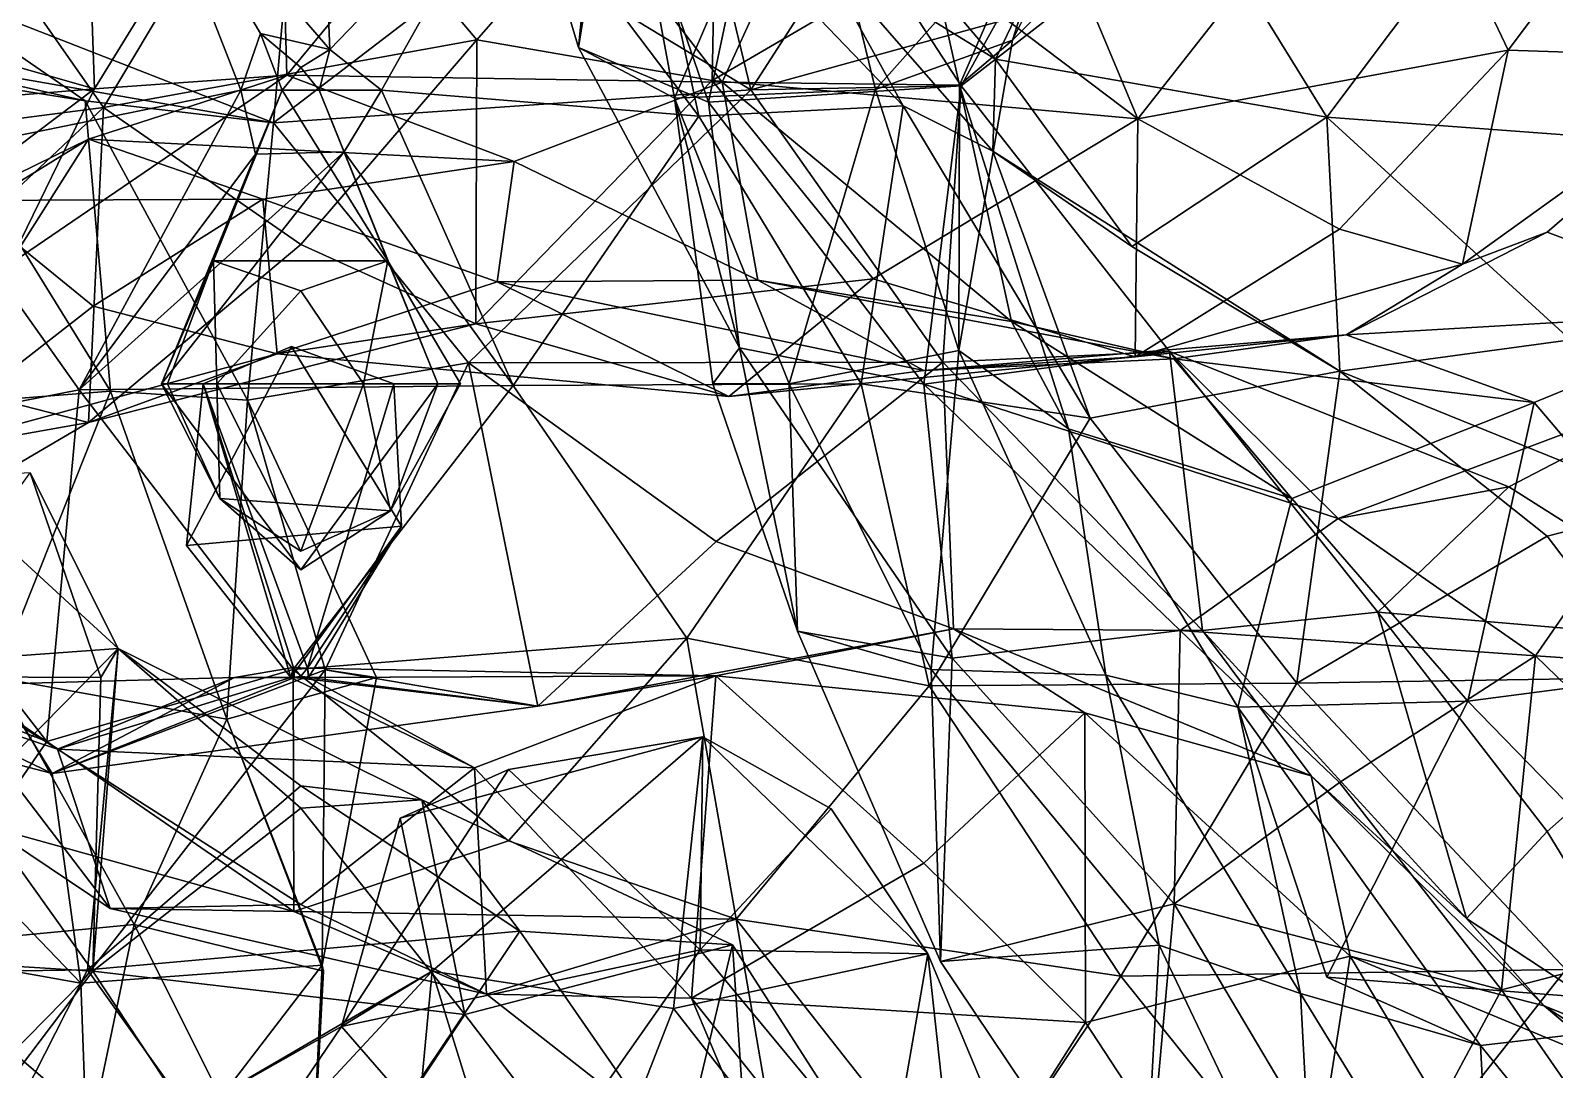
# Model space of a CAD drawing. Extents: x 290034 to 295698, y 4553723 to 4561693.
# Drawn here: x 293507.4 to 293599.8, y 4559079.1 to 4559142.2 of the extents above; entities that cross this region are included whole.
import ezdxf

# ---------------------------------------------------------------- set-up
doc = ezdxf.new("R2010")
doc.units = 0
doc.layers.add('Au_ppm_Pref_-_0_2', color=7, linetype='CONTINUOUS')

msp = doc.modelspace()

# ---------------------------------------------------------------- linework, layer by layer
at = {"layer": 'Au_ppm_Pref_-_0_2'}
for points in [[(293501.608, 4559152.657, 1861.661), (293509.513, 4559161.67, 1864.889), (293492.467, 4559138.379, 1864.95)], [(293492.467, 4559138.379, 1864.95), (293509.513, 4559161.67, 1864.889), (293501.081, 4559154.998, 1870.163)], [(293525.565, 4559141.041, 1876.827), (293513.953, 4559154.503, 1874.909), (293524.718, 4559161.825, 1871.28)], [(293525.565, 4559141.041, 1876.827), (293524.718, 4559161.825, 1871.28), (293536.406, 4559152.276, 1875.461)], [(293564.671, 4559160.461, 1767.11), (293561.605, 4559146.66, 1766.681), (293574.577, 4559136.829, 1770.022)], [(293564.671, 4559160.461, 1767.11), (293574.577, 4559136.829, 1770.022), (293589.8, 4559156.226, 1769.259)], [(293574.188, 4559156.066, 1811.438), (293566.983, 4559141.597, 1805.555), (293585.664, 4559160.398, 1805.958)], [(293566.983, 4559141.597, 1805.555), (293572.648, 4559159.414, 1800.048), (293585.664, 4559160.398, 1805.958)], [(293551.114, 4559138.574, 1842.277), (293546.045, 4559159.516, 1844.687), (293536.406, 4559147.506, 1844.146)], [(293558.993, 4559160.108, 1796.152), (293549.374, 4559139.048, 1793.267), (293536.462, 4559155.839, 1793.219)], [(293561.354, 4559154.505, 1843.643), (293546.045, 4559159.516, 1844.687), (293551.114, 4559138.574, 1842.277)], [(293558.993, 4559160.108, 1796.152), (293563.751, 4559138.875, 1799.445), (293549.374, 4559139.048, 1793.267)], [(293549.759, 4559159.551, 1859.407), (293573.768, 4559156.813, 1856.9), (293565.94, 4559140.444, 1859.721)], [(293549.759, 4559159.551, 1859.407), (293565.94, 4559140.444, 1859.721), (293555.08, 4559147.145, 1864.948)], [(293558.993, 4559160.108, 1796.152), (293572.648, 4559159.414, 1800.048), (293563.751, 4559138.875, 1799.445)], [(293572.648, 4559159.414, 1800.048), (293566.983, 4559141.597, 1805.555), (293563.751, 4559138.875, 1799.445)], [(293610.351, 4559158.752, 1771.49), (293589.8, 4559156.226, 1769.259), (293597.034, 4559140.998, 1771.85)], [(293610.351, 4559158.752, 1771.49), (293597.034, 4559140.998, 1771.85), (293611.634, 4559140.506, 1776.235)], [(293497.366, 4559158.195, 1762.227), (293488.76, 4559134.521, 1761.338), (293511.836, 4559137.52, 1763.57)], [(293522.659, 4559155.606, 1764.319), (293497.366, 4559158.195, 1762.227), (293511.836, 4559137.52, 1763.57)], [(293534.477, 4559141.622, 1765.912), (293549.122, 4559158.416, 1766.059), (293522.659, 4559155.606, 1764.319)], [(293534.477, 4559141.622, 1765.912), (293548.758, 4559139.148, 1767.833), (293549.122, 4559158.416, 1766.059)], [(293561.605, 4559146.66, 1766.681), (293549.122, 4559158.416, 1766.059), (293548.758, 4559139.148, 1767.833)], [(293597.87, 4559152.687, 1857.058), (293613.792, 4559157.883, 1853.67), (293609.996, 4559135.154, 1856.93)], [(293496.725, 4559142.791, 1805.03), (293510.667, 4559156.738, 1805.457), (293511.302, 4559138.644, 1799.624)], [(293510.667, 4559156.738, 1805.457), (293522.472, 4559156.823, 1799.34), (293511.302, 4559138.644, 1799.624)], [(293522.472, 4559156.823, 1799.34), (293522.953, 4559139.472, 1792.583), (293511.302, 4559138.644, 1799.624)], [(293536.462, 4559155.839, 1793.219), (293522.953, 4559139.472, 1792.583), (293522.472, 4559156.823, 1799.34)], [(293586.04, 4559136.93, 1858.273), (293565.94, 4559140.444, 1859.721), (293573.768, 4559156.813, 1856.9)], [(293597.87, 4559152.687, 1857.058), (293586.04, 4559136.93, 1858.273), (293573.768, 4559156.813, 1856.9)], [(293523.861, 4559156.171, 1847.172), (293505.413, 4559143.116, 1846.46), (293522.161, 4559136.589, 1842.176)], [(293536.406, 4559147.506, 1844.146), (293523.861, 4559156.171, 1847.172), (293522.161, 4559136.589, 1842.176)], [(293536.462, 4559155.839, 1793.219), (293549.374, 4559139.048, 1793.267), (293522.953, 4559139.472, 1792.583)], [(293543.076, 4559156.372, 1818.546), (293536.1, 4559156.372, 1823.373), (293540.645, 4559141.151, 1823.373)], [(293540.645, 4559141.151, 1823.373), (293536.1, 4559156.372, 1823.373), (293542.163, 4559156.372, 1828.252)], [(293543.076, 4559156.372, 1818.546), (293540.645, 4559141.151, 1823.373), (293546.467, 4559138.085, 1817.017)], [(293540.645, 4559141.151, 1823.373), (293542.163, 4559156.372, 1828.252), (293548.53, 4559137.836, 1829.539)], [(293552.458, 4559156.372, 1833.624), (293548.53, 4559137.836, 1829.539), (293542.163, 4559156.372, 1828.252)], [(293554.332, 4559156.372, 1814.005), (293543.076, 4559156.372, 1818.546), (293546.467, 4559138.085, 1817.017)], [(293554.332, 4559156.372, 1814.005), (293546.467, 4559138.085, 1817.017), (293558.663, 4559138.6, 1810.954)], [(293552.458, 4559156.372, 1833.624), (293563.852, 4559138.836, 1835.566), (293548.53, 4559137.836, 1829.539)], [(293552.458, 4559156.372, 1833.624), (293573.487, 4559156.198, 1835.808), (293563.852, 4559138.836, 1835.566)], [(293574.188, 4559156.066, 1811.438), (293554.332, 4559156.372, 1814.005), (293558.663, 4559138.6, 1810.954)], [(293574.188, 4559156.066, 1811.438), (293558.663, 4559138.6, 1810.954), (293566.983, 4559141.597, 1805.555)], [(293570.418, 4559143.908, 1841.191), (293563.852, 4559138.836, 1835.566), (293573.487, 4559156.198, 1835.808)], [(293589.8, 4559156.226, 1769.259), (293574.577, 4559136.829, 1770.022), (293597.034, 4559140.998, 1771.85)], [(293513.953, 4559154.503, 1874.909), (293500.335, 4559134.514, 1874.666), (293501.081, 4559154.998, 1870.163)], [(293522.659, 4559155.606, 1764.319), (293511.836, 4559137.52, 1763.57), (293534.477, 4559141.622, 1765.912)], [(293520.169, 4559138.554, 1876.827), (293500.335, 4559134.514, 1874.666), (293513.953, 4559154.503, 1874.909)], [(293520.169, 4559138.554, 1876.827), (293513.953, 4559154.503, 1874.909), (293521.369, 4559142.002, 1876.827)], [(293525.565, 4559141.041, 1876.827), (293521.369, 4559142.002, 1876.827), (293513.953, 4559154.503, 1874.909)], [(293544.205, 4559154.422, 1869.779), (293547.953, 4559136.976, 1875.804), (293536.406, 4559152.276, 1875.461)], [(293555.08, 4559147.145, 1864.948), (293560.353, 4559137.621, 1870.499), (293544.205, 4559154.422, 1869.779)], [(293544.205, 4559154.422, 1869.779), (293560.353, 4559137.621, 1870.499), (293547.953, 4559136.976, 1875.804)], [(293551.114, 4559138.574, 1842.277), (293570.418, 4559143.908, 1841.191), (293561.354, 4559154.505, 1843.643)], [(293504.498, 4559142.37, 1859.009), (293501.517, 4559135.791, 1852.981), (293513.179, 4559153.837, 1853.492)], [(293501.517, 4559135.791, 1852.981), (293505.413, 4559143.116, 1846.46), (293513.179, 4559153.837, 1853.492)], [(293528.705, 4559138.554, 1876.827), (293525.565, 4559141.041, 1876.827), (293536.406, 4559152.276, 1875.461)], [(293528.705, 4559138.554, 1876.827), (293536.406, 4559152.276, 1875.461), (293547.953, 4559136.976, 1875.804)], [(293597.87, 4559152.687, 1857.058), (293609.996, 4559135.154, 1856.93), (293586.04, 4559136.93, 1858.273)], [(293510.739, 4559137.911, 1835.188), (293497.826, 4559140.829, 1841.466), (293493.817, 4559149.595, 1835.251)], [(293510.739, 4559137.911, 1835.188), (293493.817, 4559149.595, 1835.251), (293500.346, 4559139.576, 1828.879)], [(293551.114, 4559138.574, 1842.277), (293536.406, 4559147.506, 1844.146), (293522.161, 4559136.589, 1842.176)], [(293561.605, 4559146.66, 1766.681), (293548.758, 4559139.148, 1767.833), (293574.577, 4559136.829, 1770.022)], [(293555.08, 4559147.145, 1864.948), (293565.94, 4559140.444, 1859.721), (293565.785, 4559134.853, 1864.948)], [(293565.785, 4559134.853, 1864.948), (293560.353, 4559137.621, 1870.499), (293555.08, 4559147.145, 1864.948)], [(293570.418, 4559143.908, 1841.191), (293551.114, 4559138.574, 1842.277), (293563.852, 4559138.836, 1835.566)], [(293522.161, 4559136.589, 1842.176), (293505.413, 4559143.116, 1846.46), (293497.826, 4559140.829, 1841.466)], [(293486.303, 4559136.608, 1799.834), (293496.725, 4559142.791, 1805.03), (293511.302, 4559138.644, 1799.624)], [(293522.68, 4559138.554, 1877.358), (293520.169, 4559138.554, 1876.827), (293521.369, 4559142.002, 1876.827)], [(293522.68, 4559138.554, 1877.358), (293521.369, 4559142.002, 1876.827), (293523.807, 4559139.936, 1877.287)], [(293521.369, 4559142.002, 1876.827), (293525.565, 4559141.041, 1876.827), (293523.807, 4559139.936, 1877.287)], [(293523.807, 4559129.207, 1766.803), (293534.477, 4559141.622, 1765.912), (293511.836, 4559137.52, 1763.57)], [(293523.807, 4559129.207, 1766.803), (293534.434, 4559124.391, 1770.223), (293534.477, 4559141.622, 1765.912)], [(293525.565, 4559141.041, 1876.827), (293524.934, 4559138.554, 1877.358), (293523.807, 4559139.936, 1877.287)], [(293525.565, 4559141.041, 1876.827), (293528.705, 4559138.554, 1876.827), (293524.934, 4559138.554, 1877.358)], [(293548.758, 4559139.148, 1767.833), (293534.477, 4559141.622, 1765.912), (293534.434, 4559124.391, 1770.223)], [(293550.42, 4559122.923, 1822.503), (293546.467, 4559138.085, 1817.017), (293540.645, 4559141.151, 1823.373)], [(293540.645, 4559141.151, 1823.373), (293548.53, 4559137.836, 1829.539), (293550.42, 4559122.923, 1822.503)], [(293566.983, 4559141.597, 1805.555), (293558.663, 4559138.6, 1810.954), (293563.71, 4559122.767, 1805.571)], [(293566.983, 4559141.597, 1805.555), (293563.71, 4559122.767, 1805.571), (293563.751, 4559138.875, 1799.445)], [(293586.803, 4559130.125, 1773.048), (293597.034, 4559140.998, 1771.85), (293574.577, 4559136.829, 1770.022)], [(293594.269, 4559127.996, 1775.858), (293597.034, 4559140.998, 1771.85), (293586.803, 4559130.125, 1773.048)], [(293611.634, 4559140.506, 1776.235), (293597.034, 4559140.998, 1771.85), (293594.269, 4559127.996, 1775.858)], [(293522.161, 4559136.589, 1842.176), (293497.826, 4559140.829, 1841.466), (293510.739, 4559137.911, 1835.188)], [(293565.94, 4559140.444, 1859.721), (293574.204, 4559129.073, 1861.788), (293565.785, 4559134.853, 1864.948)], [(293586.04, 4559136.93, 1858.273), (293574.204, 4559129.073, 1861.788), (293565.94, 4559140.444, 1859.721)], [(293594.269, 4559127.996, 1775.858), (293599.402, 4559129.957, 1778.932), (293611.634, 4559140.506, 1776.235)], [(293612.148, 4559125.178, 1783.347), (293611.634, 4559140.506, 1776.235), (293599.402, 4559129.957, 1778.932)], [(293512.271, 4559120.304, 1829.196), (293500.346, 4559139.576, 1828.879), (293494.64, 4559118.925, 1824.419)], [(293510.739, 4559137.911, 1835.188), (293500.346, 4559139.576, 1828.879), (293512.271, 4559120.304, 1829.196)], [(293522.953, 4559139.472, 1792.583), (293506.102, 4559127.956, 1793.676), (293511.302, 4559138.644, 1799.624)], [(293510.939, 4559135.593, 1787.795), (293506.102, 4559127.956, 1793.676), (293522.953, 4559139.472, 1792.583)], [(293536.752, 4559134.243, 1787.594), (293510.939, 4559135.593, 1787.795), (293522.953, 4559139.472, 1792.583)], [(293522.68, 4559138.554, 1877.358), (293523.807, 4559139.936, 1877.287), (293524.934, 4559138.554, 1877.358)], [(293522.953, 4559139.472, 1792.583), (293549.374, 4559139.048, 1793.267), (293536.752, 4559134.243, 1787.594)], [(293534.434, 4559124.391, 1770.223), (293558.531, 4559127.12, 1770.598), (293548.758, 4559139.148, 1767.833)], [(293558.531, 4559127.12, 1770.598), (293574.577, 4559136.829, 1770.022), (293548.758, 4559139.148, 1767.833)], [(293486.303, 4559136.608, 1799.834), (293511.302, 4559138.644, 1799.624), (293498.609, 4559129.078, 1796.835)], [(293498.609, 4559129.078, 1796.835), (293511.302, 4559138.644, 1799.624), (293506.102, 4559127.956, 1793.676)], [(293520.169, 4559138.554, 1876.827), (293510.371, 4559120.382, 1875.552), (293500.335, 4559134.514, 1874.666)], [(293520.169, 4559138.554, 1876.827), (293521.072, 4559134.686, 1876.827), (293510.371, 4559120.382, 1875.552)], [(293515.354, 4559120.736, 1878.781), (293521.072, 4559134.686, 1876.827), (293522.68, 4559138.554, 1877.358)], [(293515.354, 4559120.736, 1878.781), (293522.68, 4559138.554, 1877.358), (293518.524, 4559128.207, 1882.766)], [(293529.089, 4559128.206, 1882.766), (293518.524, 4559128.207, 1882.766), (293522.68, 4559138.554, 1877.358)], [(293522.68, 4559138.554, 1877.358), (293521.072, 4559134.686, 1876.827), (293520.169, 4559138.554, 1876.827)], [(293533.989, 4559122.016, 1842.29), (293551.114, 4559138.574, 1842.277), (293522.161, 4559136.589, 1842.176)], [(293529.089, 4559128.206, 1882.766), (293522.68, 4559138.554, 1877.358), (293524.934, 4559138.554, 1877.358)], [(293529.089, 4559128.206, 1882.766), (293524.934, 4559138.554, 1877.358), (293526.445, 4559134.823, 1876.827)], [(293528.705, 4559138.554, 1876.827), (293526.445, 4559134.823, 1876.827), (293524.934, 4559138.554, 1877.358)], [(293528.705, 4559138.554, 1876.827), (293536.693, 4559120.648, 1875.987), (293526.445, 4559134.823, 1876.827)], [(293528.705, 4559138.554, 1876.827), (293547.953, 4559136.976, 1875.804), (293536.693, 4559120.648, 1875.987)], [(293533.989, 4559122.016, 1842.29), (293562.75, 4559122.064, 1841.567), (293551.114, 4559138.574, 1842.277)], [(293551.535, 4559127.032, 1786.831), (293536.752, 4559134.243, 1787.594), (293549.374, 4559139.048, 1793.267)], [(293546.467, 4559138.085, 1817.017), (293553.438, 4559120.736, 1812.391), (293558.663, 4559138.6, 1810.954)], [(293563.852, 4559138.836, 1835.566), (293561.588, 4559120.726, 1829.328), (293548.53, 4559137.836, 1829.539)], [(293563.751, 4559138.875, 1799.445), (293566.913, 4559124.531, 1793.117), (293549.374, 4559139.048, 1793.267)], [(293549.374, 4559139.048, 1793.267), (293566.913, 4559124.531, 1793.117), (293551.535, 4559127.032, 1786.831)], [(293551.114, 4559138.574, 1842.277), (293562.75, 4559122.064, 1841.567), (293563.852, 4559138.836, 1835.566)], [(293563.71, 4559122.767, 1805.571), (293558.663, 4559138.6, 1810.954), (293553.438, 4559120.736, 1812.391)], [(293563.852, 4559138.836, 1835.566), (293576.494, 4559122.702, 1835.523), (293561.588, 4559120.726, 1829.328)], [(293562.75, 4559122.064, 1841.567), (293576.494, 4559122.702, 1835.523), (293563.852, 4559138.836, 1835.566)], [(293563.71, 4559122.767, 1805.571), (293570.368, 4559118.024, 1798.4), (293563.751, 4559138.875, 1799.445)], [(293563.751, 4559138.875, 1799.445), (293570.368, 4559118.024, 1798.4), (293566.913, 4559124.531, 1793.117)], [(293495.684, 4559122.294, 1764.251), (293511.836, 4559137.52, 1763.57), (293488.76, 4559134.521, 1761.338)], [(293511.836, 4559137.52, 1763.57), (293495.684, 4559122.294, 1764.251), (293510.942, 4559118.407, 1769.23)], [(293522.161, 4559136.589, 1842.176), (293510.739, 4559137.911, 1835.188), (293520.579, 4559119.752, 1836.055)], [(293512.271, 4559120.304, 1829.196), (293520.579, 4559119.752, 1836.055), (293510.739, 4559137.911, 1835.188)], [(293510.942, 4559118.407, 1769.23), (293523.807, 4559129.207, 1766.803), (293511.836, 4559137.52, 1763.57)], [(293548.8, 4559120.736, 1817.433), (293546.467, 4559138.085, 1817.017), (293550.42, 4559122.923, 1822.503)], [(293553.438, 4559120.736, 1812.391), (293546.467, 4559138.085, 1817.017), (293548.8, 4559120.736, 1817.433)], [(293547.953, 4559136.976, 1875.804), (293560.353, 4559137.621, 1870.499), (293557.796, 4559120.736, 1875.031)], [(293561.588, 4559120.726, 1829.328), (293550.42, 4559122.923, 1822.503), (293548.53, 4559137.836, 1829.539)], [(293560.353, 4559137.621, 1870.499), (293571.691, 4559118.666, 1870.459), (293557.796, 4559120.736, 1875.031)], [(293565.785, 4559134.853, 1864.948), (293571.691, 4559118.666, 1870.459), (293560.353, 4559137.621, 1870.499)], [(293533.989, 4559122.016, 1842.29), (293522.161, 4559136.589, 1842.176), (293520.579, 4559119.752, 1836.055)], [(293536.693, 4559120.648, 1875.987), (293547.953, 4559136.976, 1875.804), (293557.796, 4559120.736, 1875.031)], [(293574.409, 4559122.375, 1776.009), (293574.577, 4559136.829, 1770.022), (293558.531, 4559127.12, 1770.598)], [(293586.04, 4559136.93, 1858.273), (293586.821, 4559121.518, 1865.352), (293574.204, 4559129.073, 1861.788)], [(293574.409, 4559122.375, 1776.009), (293586.803, 4559130.125, 1773.048), (293574.577, 4559136.829, 1770.022)], [(293586.04, 4559136.93, 1858.273), (293609.996, 4559135.154, 1856.93), (293600.808, 4559123.411, 1859.444)], [(293600.808, 4559123.411, 1859.444), (293586.821, 4559121.518, 1865.352), (293586.04, 4559136.93, 1858.273)], [(293495.355, 4559125.978, 1787.527), (293506.102, 4559127.956, 1793.676), (293510.939, 4559135.593, 1787.795)], [(293495.355, 4559125.978, 1787.527), (293510.939, 4559135.593, 1787.795), (293503.329, 4559131.879, 1781.797)], [(293503.329, 4559131.879, 1781.797), (293510.939, 4559135.593, 1787.795), (293521.504, 4559131.952, 1782.913)], [(293521.504, 4559131.952, 1782.913), (293510.939, 4559135.593, 1787.795), (293536.752, 4559134.243, 1787.594)], [(293510.371, 4559120.382, 1875.552), (293494.299, 4559117.231, 1871.912), (293500.335, 4559134.514, 1874.666)], [(293526.445, 4559134.823, 1876.827), (293536.693, 4559120.648, 1875.987), (293510.371, 4559120.382, 1875.552)], [(293526.445, 4559134.823, 1876.827), (293510.371, 4559120.382, 1875.552), (293521.072, 4559134.686, 1876.827)], [(293515.354, 4559120.736, 1878.781), (293532.131, 4559120.736, 1878.842), (293526.445, 4559134.823, 1876.827)], [(293515.354, 4559120.736, 1878.781), (293526.445, 4559134.823, 1876.827), (293521.072, 4559134.686, 1876.827)], [(293529.089, 4559128.206, 1882.766), (293526.445, 4559134.823, 1876.827), (293532.131, 4559120.736, 1878.842)], [(293565.785, 4559134.853, 1864.948), (293586.821, 4559121.518, 1865.352), (293571.691, 4559118.666, 1870.459)], [(293565.785, 4559134.853, 1864.948), (293574.204, 4559129.073, 1861.788), (293586.821, 4559121.518, 1865.352)], [(293535.714, 4559126.929, 1781.23), (293521.504, 4559131.952, 1782.913), (293536.752, 4559134.243, 1787.594)], [(293535.714, 4559126.929, 1781.23), (293536.752, 4559134.243, 1787.594), (293551.535, 4559127.032, 1786.831)], [(293499.548, 4559116.383, 1776.35), (293503.329, 4559131.879, 1781.797), (293511.208, 4559125.457, 1780.224)], [(293521.504, 4559131.952, 1782.913), (293511.208, 4559125.457, 1780.224), (293503.329, 4559131.879, 1781.797)], [(293511.208, 4559125.457, 1780.224), (293521.504, 4559131.952, 1782.913), (293522.377, 4559122.565, 1775.656)], [(293521.504, 4559131.952, 1782.913), (293535.714, 4559126.929, 1781.23), (293522.377, 4559122.565, 1775.656)], [(293594.269, 4559127.996, 1775.858), (293586.803, 4559130.125, 1773.048), (293574.409, 4559122.375, 1776.009)], [(293587.215, 4559123.725, 1781.82), (293612.148, 4559125.178, 1783.347), (293599.402, 4559129.957, 1778.932)], [(293587.215, 4559123.725, 1781.82), (293599.402, 4559129.957, 1778.932), (293594.269, 4559127.996, 1775.858)], [(293523.807, 4559129.207, 1766.803), (293510.942, 4559118.407, 1769.23), (293534.434, 4559124.391, 1770.223)], [(293518.524, 4559128.207, 1882.766), (293515.733, 4559120.736, 1882.766), (293515.354, 4559120.736, 1878.781)], [(293515.733, 4559120.736, 1882.766), (293518.524, 4559128.207, 1882.766), (293518.714, 4559120.736, 1885.167)], [(293518.524, 4559128.207, 1882.766), (293523.807, 4559126.386, 1884.649), (293518.714, 4559120.736, 1885.167)], [(293518.524, 4559128.207, 1882.766), (293529.089, 4559128.206, 1882.766), (293523.807, 4559126.386, 1884.649)], [(293529.089, 4559128.206, 1882.766), (293527.613, 4559120.736, 1884.56), (293523.807, 4559126.386, 1884.649)], [(293529.089, 4559128.206, 1882.766), (293533.488, 4559120.736, 1882.766), (293527.613, 4559120.736, 1884.56)], [(293533.488, 4559120.736, 1882.766), (293529.089, 4559128.206, 1882.766), (293532.131, 4559120.736, 1878.842)], [(293534.434, 4559124.391, 1770.223), (293549.768, 4559119.985, 1775.95), (293558.531, 4559127.12, 1770.598)], [(293574.409, 4559122.375, 1776.009), (293558.531, 4559127.12, 1770.598), (293549.768, 4559119.985, 1775.95)], [(293587.215, 4559123.725, 1781.82), (293594.269, 4559127.996, 1775.858), (293574.409, 4559122.375, 1776.009)], [(293527.613, 4559120.736, 1884.56), (293518.714, 4559120.736, 1885.167), (293523.807, 4559126.386, 1884.649)], [(293522.377, 4559122.565, 1775.656), (293535.714, 4559126.929, 1781.23), (293549.768, 4559119.985, 1775.95)], [(293535.714, 4559126.929, 1781.23), (293551.535, 4559127.032, 1786.831), (293561.589, 4559121.563, 1781.837)], [(293535.714, 4559126.929, 1781.23), (293561.589, 4559121.563, 1781.837), (293549.768, 4559119.985, 1775.95)], [(293576.765, 4559122.271, 1788.063), (293551.535, 4559127.032, 1786.831), (293566.913, 4559124.531, 1793.117)], [(293576.765, 4559122.271, 1788.063), (293561.589, 4559121.563, 1781.837), (293551.535, 4559127.032, 1786.831)], [(293522.377, 4559122.565, 1775.656), (293499.548, 4559116.383, 1776.35), (293511.208, 4559125.457, 1780.224)], [(293534.434, 4559124.391, 1770.223), (293510.942, 4559118.407, 1769.23), (293522.377, 4559122.565, 1775.656)], [(293522.377, 4559122.565, 1775.656), (293549.768, 4559119.985, 1775.95), (293534.434, 4559124.391, 1770.223)], [(293566.913, 4559124.531, 1793.117), (293570.368, 4559118.024, 1798.4), (293583.925, 4559113.78, 1792.714)], [(293583.925, 4559113.78, 1792.714), (293576.765, 4559122.271, 1788.063), (293566.913, 4559124.531, 1793.117)], [(293587.215, 4559123.725, 1781.82), (293598.612, 4559119.611, 1786.413), (293612.148, 4559125.178, 1783.347)], [(293612.058, 4559103.766, 1788.465), (293612.148, 4559125.178, 1783.347), (293598.612, 4559119.611, 1786.413)], [(293576.765, 4559122.271, 1788.063), (293587.215, 4559123.725, 1781.82), (293561.589, 4559121.563, 1781.837)], [(293587.215, 4559123.725, 1781.82), (293574.409, 4559122.375, 1776.009), (293561.589, 4559121.563, 1781.837)], [(293576.765, 4559122.271, 1788.063), (293598.612, 4559119.611, 1786.413), (293587.215, 4559123.725, 1781.82)], [(293600.808, 4559123.411, 1859.444), (293606.818, 4559113.406, 1864.948), (293586.821, 4559121.518, 1865.352)], [(293510.942, 4559118.407, 1769.23), (293499.548, 4559116.383, 1776.35), (293522.377, 4559122.565, 1775.656)], [(293529.908, 4559112.107, 1859.009), (293523.249, 4559123.015, 1859.02), (293516.871, 4559110.927, 1859.009)], [(293523.249, 4559123.015, 1859.02), (293517.888, 4559120.736, 1856.219), (293516.871, 4559110.927, 1859.009)], [(293523.249, 4559123.015, 1859.02), (293529.462, 4559120.736, 1856.343), (293517.888, 4559120.736, 1856.219)], [(293529.908, 4559112.107, 1859.009), (293529.462, 4559120.736, 1856.343), (293523.249, 4559123.015, 1859.02)], [(293553.943, 4559105.733, 1817.433), (293548.8, 4559120.736, 1817.433), (293550.42, 4559122.923, 1822.503)], [(293563.322, 4559104.095, 1822.951), (293550.42, 4559122.923, 1822.503), (293561.588, 4559120.726, 1829.328)], [(293563.322, 4559104.095, 1822.951), (293553.943, 4559105.733, 1817.433), (293550.42, 4559122.923, 1822.503)], [(293562.046, 4559103.414, 1811.668), (293563.71, 4559122.767, 1805.571), (293553.438, 4559120.736, 1812.391)], [(293576.494, 4559122.702, 1835.523), (293586.73, 4559112.576, 1830.263), (293561.588, 4559120.726, 1829.328)], [(293562.046, 4559103.414, 1811.668), (293572.637, 4559103.069, 1805.851), (293563.71, 4559122.767, 1805.571)], [(293578.494, 4559105.773, 1842.388), (293576.494, 4559122.702, 1835.523), (293562.75, 4559122.064, 1841.567)], [(293563.71, 4559122.767, 1805.571), (293572.637, 4559103.069, 1805.851), (293570.368, 4559118.024, 1798.4)], [(293578.494, 4559105.773, 1842.388), (293589.141, 4559106.881, 1837.675), (293576.494, 4559122.702, 1835.523)], [(293576.494, 4559122.702, 1835.523), (293589.141, 4559106.881, 1837.675), (293597.075, 4559114.499, 1834.27)], [(293597.075, 4559114.499, 1834.27), (293586.73, 4559112.576, 1830.263), (293576.494, 4559122.702, 1835.523)], [(293495.684, 4559122.294, 1764.251), (293494.484, 4559108.751, 1769.919), (293510.942, 4559118.407, 1769.23)], [(293533.989, 4559122.016, 1842.29), (293520.579, 4559119.752, 1836.055), (293525.284, 4559103.388, 1841.007)], [(293525.284, 4559103.388, 1841.007), (293538.178, 4559101.182, 1846.601), (293533.989, 4559122.016, 1842.29)], [(293533.989, 4559122.016, 1842.29), (293549.005, 4559111.173, 1843.942), (293562.75, 4559122.064, 1841.567)], [(293533.989, 4559122.016, 1842.29), (293538.178, 4559101.182, 1846.601), (293549.005, 4559111.173, 1843.942)], [(293563.393, 4559105.874, 1847.463), (293562.75, 4559122.064, 1841.567), (293549.005, 4559111.173, 1843.942)], [(293561.589, 4559121.563, 1781.837), (293574.409, 4559122.375, 1776.009), (293549.768, 4559119.985, 1775.95)], [(293563.393, 4559105.874, 1847.463), (293578.494, 4559105.773, 1842.388), (293562.75, 4559122.064, 1841.567)], [(293583.925, 4559113.78, 1792.714), (293598.612, 4559119.611, 1786.413), (293576.765, 4559122.271, 1788.063)], [(293610.697, 4559121.579, 1829.483), (293586.73, 4559112.576, 1830.263), (293597.075, 4559114.499, 1834.27)], [(293610.697, 4559121.579, 1829.483), (293598.695, 4559104.234, 1827.289), (293586.73, 4559112.576, 1830.263)], [(293610.697, 4559121.579, 1829.483), (293597.075, 4559114.499, 1834.27), (293612.225, 4559104.908, 1835.628)], [(293610.697, 4559121.579, 1829.483), (293618.236, 4559102.918, 1826.312), (293598.695, 4559104.234, 1827.289)], [(293497.895, 4559102.311, 1853.098), (293508.737, 4559097.094, 1847.747), (293494.058, 4559120.901, 1847.66)], [(293494.058, 4559120.901, 1847.66), (293508.737, 4559097.094, 1847.747), (293494.732, 4559100.735, 1842.556)], [(293510.371, 4559120.382, 1875.552), (293536.693, 4559120.648, 1875.987), (293523.354, 4559103.404, 1875.688)], [(293515.733, 4559120.736, 1882.766), (293518.894, 4559113.788, 1882.766), (293515.354, 4559120.736, 1878.781)], [(293518.894, 4559113.788, 1882.766), (293523.807, 4559109.466, 1879.009), (293515.354, 4559120.736, 1878.781)], [(293532.131, 4559120.736, 1878.842), (293515.354, 4559120.736, 1878.781), (293523.807, 4559109.466, 1879.009)], [(293518.894, 4559113.788, 1882.766), (293515.733, 4559120.736, 1882.766), (293518.714, 4559120.736, 1885.167)], [(293517.888, 4559120.736, 1856.219), (293523.205, 4559102.918, 1853.353), (293516.871, 4559110.927, 1859.009)], [(293517.888, 4559120.736, 1856.219), (293523.366, 4559103.542, 1853.069), (293523.205, 4559102.918, 1853.353)], [(293517.888, 4559120.736, 1856.219), (293529.462, 4559120.736, 1856.343), (293524.214, 4559103.493, 1853.069)], [(293517.888, 4559120.736, 1856.219), (293524.214, 4559103.493, 1853.069), (293523.366, 4559103.542, 1853.069)], [(293518.894, 4559113.788, 1882.766), (293518.714, 4559120.736, 1885.167), (293523.807, 4559110.593, 1886.147)], [(293523.807, 4559110.593, 1886.147), (293518.714, 4559120.736, 1885.167), (293527.613, 4559120.736, 1884.56)], [(293523.354, 4559103.404, 1875.688), (293536.693, 4559120.648, 1875.987), (293547.221, 4559105.312, 1875.187)], [(293529.256, 4559113.03, 1882.766), (293523.807, 4559110.593, 1886.147), (293527.613, 4559120.736, 1884.56)], [(293529.256, 4559113.03, 1882.766), (293532.131, 4559120.736, 1878.842), (293523.807, 4559109.466, 1879.009)], [(293529.908, 4559112.107, 1859.009), (293524.214, 4559103.493, 1853.069), (293529.462, 4559120.736, 1856.343)], [(293533.488, 4559120.736, 1882.766), (293529.256, 4559113.03, 1882.766), (293527.613, 4559120.736, 1884.56)], [(293529.256, 4559113.03, 1882.766), (293533.488, 4559120.736, 1882.766), (293532.131, 4559120.736, 1878.842)], [(293536.693, 4559120.648, 1875.987), (293557.796, 4559120.736, 1875.031), (293547.221, 4559105.312, 1875.187)], [(293547.221, 4559105.312, 1875.187), (293557.796, 4559120.736, 1875.031), (293561.916, 4559102.418, 1872.415)], [(293548.8, 4559120.736, 1817.433), (293553.943, 4559105.733, 1817.433), (293553.438, 4559120.736, 1812.391)], [(293562.046, 4559103.414, 1811.668), (293553.438, 4559120.736, 1812.391), (293553.943, 4559105.733, 1817.433)], [(293561.916, 4559102.418, 1872.415), (293557.796, 4559120.736, 1875.031), (293571.691, 4559118.666, 1870.459)], [(293586.73, 4559112.576, 1830.263), (293577.145, 4559105.788, 1826.969), (293561.588, 4559120.726, 1829.328)], [(293563.322, 4559104.095, 1822.951), (293561.588, 4559120.726, 1829.328), (293577.145, 4559105.788, 1826.969)], [(293571.691, 4559118.666, 1870.459), (293586.821, 4559121.518, 1865.352), (293584.219, 4559102.579, 1870.126)], [(293584.219, 4559102.579, 1870.126), (293586.821, 4559121.518, 1865.352), (293599.402, 4559111.507, 1867.811)], [(293606.818, 4559113.406, 1864.948), (293599.402, 4559111.507, 1867.811), (293586.821, 4559121.518, 1865.352)], [(293508.397, 4559099.049, 1873.502), (293494.299, 4559117.231, 1871.912), (293510.371, 4559120.382, 1875.552)], [(293494.64, 4559118.925, 1824.419), (293505.355, 4559102.918, 1826.132), (293512.271, 4559120.304, 1829.196)], [(293519.322, 4559100.402, 1829.679), (293512.271, 4559120.304, 1829.196), (293505.355, 4559102.918, 1826.132)], [(293510.371, 4559120.382, 1875.552), (293523.354, 4559103.404, 1875.688), (293508.397, 4559099.049, 1873.502)], [(293520.579, 4559119.752, 1836.055), (293512.271, 4559120.304, 1829.196), (293519.322, 4559100.402, 1829.679)], [(293520.579, 4559119.752, 1836.055), (293519.322, 4559100.402, 1829.679), (293528.41, 4559102.918, 1835.251)], [(293528.41, 4559102.918, 1835.251), (293525.284, 4559103.388, 1841.007), (293520.579, 4559119.752, 1836.055)], [(293594.598, 4559101.496, 1792.617), (293598.612, 4559119.611, 1786.413), (293583.925, 4559113.78, 1792.714)], [(293598.612, 4559119.611, 1786.413), (293594.598, 4559101.496, 1792.617), (293612.058, 4559103.766, 1788.465)], [(293499.548, 4559116.383, 1776.35), (293510.942, 4559118.407, 1769.23), (293494.484, 4559108.751, 1769.919)], [(293571.691, 4559118.666, 1870.459), (293584.219, 4559102.579, 1870.126), (293561.916, 4559102.418, 1872.415)], [(293572.637, 4559103.069, 1805.851), (293580.646, 4559101.131, 1798.66), (293570.368, 4559118.024, 1798.4)], [(293570.368, 4559118.024, 1798.4), (293580.646, 4559101.131, 1798.66), (293583.925, 4559113.78, 1792.714)], [(293498.551, 4559102.918, 1870.887), (293494.299, 4559117.231, 1871.912), (293508.397, 4559099.049, 1873.502)], [(293507.398, 4559115.348, 1900.584), (293511.69, 4559102.918, 1900.584), (293498.435, 4559102.993, 1903.194)], [(293501.481, 4559115.017, 1895.197), (293512.73, 4559104.676, 1894.523), (293507.398, 4559115.348, 1900.584)], [(293507.398, 4559115.348, 1900.584), (293512.73, 4559104.676, 1894.523), (293511.69, 4559102.918, 1900.584)], [(293501.481, 4559115.017, 1895.197), (293486.01, 4559102.749, 1894.708), (293512.73, 4559104.676, 1894.523)], [(293597.075, 4559114.499, 1834.27), (293589.141, 4559106.881, 1837.675), (293612.225, 4559104.908, 1835.628)], [(293529.256, 4559113.03, 1882.766), (293518.894, 4559113.788, 1882.766), (293523.807, 4559110.593, 1886.147)], [(293518.894, 4559113.788, 1882.766), (293529.256, 4559113.03, 1882.766), (293523.807, 4559109.466, 1879.009)], [(293580.646, 4559101.131, 1798.66), (293594.598, 4559101.496, 1792.617), (293583.925, 4559113.78, 1792.714)], [(293606.818, 4559113.406, 1864.948), (293605.916, 4559102.918, 1868.019), (293599.402, 4559111.507, 1867.811)], [(293577.145, 4559105.788, 1826.969), (293586.73, 4559112.576, 1830.263), (293598.695, 4559104.234, 1827.289)], [(293529.908, 4559112.107, 1859.009), (293516.871, 4559110.927, 1859.009), (293523.205, 4559102.918, 1853.353)], [(293529.908, 4559112.107, 1859.009), (293523.205, 4559102.918, 1853.353), (293524.274, 4559102.918, 1853.289)], [(293529.908, 4559112.107, 1859.009), (293524.274, 4559102.918, 1853.289), (293524.214, 4559103.493, 1853.069)], [(293584.219, 4559102.579, 1870.126), (293599.402, 4559111.507, 1867.811), (293605.916, 4559102.918, 1868.019)], [(293563.393, 4559105.874, 1847.463), (293549.005, 4559111.173, 1843.942), (293538.178, 4559101.182, 1846.601)], [(293509.064, 4559098.577, 1859.063), (293491.026, 4559110.012, 1859.009), (293500.332, 4559104.505, 1864.544)], [(293491.026, 4559110.012, 1859.009), (293509.064, 4559098.577, 1859.063), (293497.895, 4559102.311, 1853.098)], [(293578.494, 4559105.773, 1842.388), (293594.513, 4559088.307, 1841.191), (293589.141, 4559106.881, 1837.675)], [(293594.513, 4559088.307, 1841.191), (293599.402, 4559093.591, 1838.082), (293589.141, 4559106.881, 1837.675)], [(293612.225, 4559104.908, 1835.628), (293589.141, 4559106.881, 1837.675), (293599.402, 4559093.591, 1838.082)], [(293548.984, 4559103.024, 1853.15), (293563.393, 4559105.874, 1847.463), (293538.178, 4559101.182, 1846.601)], [(293548.984, 4559103.024, 1853.15), (293571.354, 4559100.778, 1851.942), (293563.393, 4559105.874, 1847.463)], [(293563.393, 4559105.874, 1847.463), (293571.354, 4559100.778, 1851.942), (293585.086, 4559096.956, 1845.952)], [(293563.393, 4559105.874, 1847.463), (293585.086, 4559096.956, 1845.952), (293578.494, 4559105.773, 1842.388)], [(293523.354, 4559103.404, 1875.688), (293547.221, 4559105.312, 1875.187), (293536.406, 4559093.015, 1874.188)], [(293550.22, 4559088.273, 1870.432), (293536.406, 4559093.015, 1874.188), (293547.221, 4559105.312, 1875.187)], [(293550.22, 4559088.273, 1870.432), (293547.221, 4559105.312, 1875.187), (293561.916, 4559102.418, 1872.415)], [(293563.322, 4559104.095, 1822.951), (293562.61, 4559085.704, 1817.433), (293553.943, 4559105.733, 1817.433)], [(293553.943, 4559105.733, 1817.433), (293562.61, 4559085.704, 1817.433), (293562.046, 4559103.414, 1811.668)], [(293576.773, 4559089.203, 1822.341), (293563.322, 4559104.095, 1822.951), (293577.145, 4559105.788, 1826.969)], [(293586.803, 4559096.553, 1825.495), (293576.773, 4559089.203, 1822.341), (293577.145, 4559105.788, 1826.969)], [(293586.803, 4559096.553, 1825.495), (293577.145, 4559105.788, 1826.969), (293598.695, 4559104.234, 1827.289)], [(293578.494, 4559105.773, 1842.388), (293585.086, 4559096.956, 1845.952), (293594.513, 4559088.307, 1841.191)], [(293612.225, 4559104.908, 1835.628), (293599.402, 4559093.591, 1838.082), (293608.028, 4559079.413, 1839.393)], [(293486.01, 4559102.749, 1894.708), (293493.305, 4559084.926, 1893.409), (293512.73, 4559104.676, 1894.523)], [(293510.883, 4559085.193, 1888.605), (293512.73, 4559104.676, 1894.523), (293493.305, 4559084.926, 1893.409)], [(293504.826, 4559093.892, 1870.887), (293512.254, 4559088.916, 1865.727), (293500.332, 4559104.505, 1864.544)], [(293512.254, 4559088.916, 1865.727), (293509.064, 4559098.577, 1859.063), (293500.332, 4559104.505, 1864.544)], [(293512.73, 4559104.676, 1894.523), (293510.883, 4559085.193, 1888.605), (293523.807, 4559096.362, 1890.891)], [(293511.202, 4559085.116, 1900.573), (293512.73, 4559104.676, 1894.523), (293523.807, 4559095.005, 1897.946)], [(293511.69, 4559102.918, 1900.584), (293512.73, 4559104.676, 1894.523), (293511.202, 4559085.116, 1900.573)], [(293523.807, 4559095.005, 1897.946), (293512.73, 4559104.676, 1894.523), (293531.158, 4559095.496, 1894.645)], [(293531.158, 4559095.496, 1894.645), (293512.73, 4559104.676, 1894.523), (293523.807, 4559096.362, 1890.891)], [(293576.773, 4559089.203, 1822.341), (293562.61, 4559085.704, 1817.433), (293563.322, 4559104.095, 1822.951)], [(293586.803, 4559096.553, 1825.495), (293598.695, 4559104.234, 1827.289), (293596.63, 4559083.972, 1824.49)], [(293598.695, 4559104.234, 1827.289), (293614.753, 4559088.693, 1826.817), (293596.63, 4559083.972, 1824.49)], [(293598.695, 4559104.234, 1827.289), (293618.236, 4559102.918, 1826.312), (293614.753, 4559088.693, 1826.817)], [(293523.354, 4559103.404, 1875.688), (293523.389, 4559088.737, 1870.547), (293508.397, 4559099.049, 1873.502)], [(293508.737, 4559097.094, 1847.747), (293525.284, 4559103.388, 1841.007), (293510.471, 4559084.375, 1841.478)], [(293508.737, 4559097.094, 1847.747), (293538.178, 4559101.182, 1846.601), (293525.284, 4559103.388, 1841.007)], [(293525.284, 4559103.388, 1841.007), (293525.1, 4559085.481, 1835.062), (293510.471, 4559084.375, 1841.478)], [(293523.205, 4559102.918, 1853.353), (293523.366, 4559103.542, 1853.069), (293519.797, 4559102.918, 1853.069)], [(293523.366, 4559103.542, 1853.069), (293523.419, 4559102.918, 1852.887), (293519.797, 4559102.918, 1853.069)], [(293523.354, 4559103.404, 1875.688), (293536.406, 4559093.015, 1874.188), (293523.389, 4559088.737, 1870.547)], [(293523.366, 4559103.542, 1853.069), (293523.807, 4559103.002, 1853.041), (293523.419, 4559102.918, 1852.887)], [(293523.366, 4559103.542, 1853.069), (293524.214, 4559103.493, 1853.069), (293523.807, 4559103.002, 1853.041)], [(293524.214, 4559103.493, 1853.069), (293524.312, 4559102.918, 1852.831), (293523.807, 4559103.002, 1853.041)], [(293548.984, 4559103.024, 1853.15), (293524.214, 4559103.493, 1853.069), (293524.274, 4559102.918, 1853.289)], [(293548.984, 4559103.024, 1853.15), (293524.312, 4559102.918, 1852.831), (293524.214, 4559103.493, 1853.069)], [(293525.284, 4559103.388, 1841.007), (293528.41, 4559102.918, 1835.251), (293525.1, 4559085.481, 1835.062)], [(293575.878, 4559086.691, 1812.065), (293562.046, 4559103.414, 1811.668), (293562.61, 4559085.704, 1817.433)], [(293575.878, 4559086.691, 1812.065), (293572.637, 4559103.069, 1805.851), (293562.046, 4559103.414, 1811.668)], [(293575.878, 4559086.691, 1812.065), (293584.449, 4559083.745, 1805.384), (293572.637, 4559103.069, 1805.851)], [(293572.637, 4559103.069, 1805.851), (293584.449, 4559083.745, 1805.384), (293580.646, 4559101.131, 1798.66)], [(293594.598, 4559101.496, 1792.617), (293612.925, 4559082.633, 1793.008), (293612.058, 4559103.766, 1788.465)], [(293511.202, 4559085.116, 1900.573), (293488.635, 4559086.522, 1899.82), (293498.435, 4559102.993, 1903.194)], [(293509.064, 4559098.577, 1859.063), (293519.797, 4559102.918, 1853.069), (293497.895, 4559102.311, 1853.098)], [(293519.797, 4559102.918, 1853.069), (293508.737, 4559097.094, 1847.747), (293497.895, 4559102.311, 1853.098)], [(293511.69, 4559102.918, 1900.584), (293511.202, 4559085.116, 1900.573), (293498.435, 4559102.993, 1903.194)], [(293508.397, 4559099.049, 1873.502), (293504.826, 4559093.892, 1870.887), (293498.551, 4559102.918, 1870.887)], [(293513.698, 4559087.936, 1827.193), (293505.355, 4559102.918, 1826.132), (293498.922, 4559086.521, 1825.429)], [(293519.322, 4559100.402, 1829.679), (293505.355, 4559102.918, 1826.132), (293513.698, 4559087.936, 1827.193)], [(293519.797, 4559102.918, 1853.069), (293523.419, 4559102.918, 1852.887), (293508.737, 4559097.094, 1847.747)], [(293523.419, 4559102.918, 1852.887), (293538.178, 4559101.182, 1846.601), (293508.737, 4559097.094, 1847.747)], [(293523.205, 4559102.918, 1853.353), (293509.064, 4559098.577, 1859.063), (293534.347, 4559097.45, 1858.157)], [(293509.064, 4559098.577, 1859.063), (293523.205, 4559102.918, 1853.353), (293519.797, 4559102.918, 1853.069)], [(293528.41, 4559102.918, 1835.251), (293519.322, 4559100.402, 1829.679), (293525.1, 4559085.481, 1835.062)], [(293523.205, 4559102.918, 1853.353), (293534.347, 4559097.45, 1858.157), (293524.274, 4559102.918, 1853.289)], [(293523.807, 4559103.002, 1853.041), (293524.312, 4559102.918, 1852.831), (293523.419, 4559102.918, 1852.887)], [(293523.419, 4559102.918, 1852.887), (293524.312, 4559102.918, 1852.831), (293538.178, 4559101.182, 1846.601)], [(293548.984, 4559103.024, 1853.15), (293524.274, 4559102.918, 1853.289), (293534.347, 4559097.45, 1858.157)], [(293548.984, 4559103.024, 1853.15), (293538.178, 4559101.182, 1846.601), (293524.312, 4559102.918, 1852.831)], [(293548.984, 4559103.024, 1853.15), (293534.347, 4559097.45, 1858.157), (293547.499, 4559083.46, 1858.672)], [(293547.499, 4559083.46, 1858.672), (293561.605, 4559091.651, 1855.253), (293548.984, 4559103.024, 1853.15)], [(293561.605, 4559091.651, 1855.253), (293571.354, 4559100.778, 1851.942), (293548.984, 4559103.024, 1853.15)], [(293561.916, 4559102.418, 1872.415), (293573.551, 4559084.812, 1868.999), (293550.22, 4559088.273, 1870.432)], [(293573.551, 4559084.812, 1868.999), (293561.916, 4559102.418, 1872.415), (293584.219, 4559102.579, 1870.126)], [(293573.551, 4559084.812, 1868.999), (293584.219, 4559102.579, 1870.126), (293600.525, 4559085.213, 1868.997)], [(293600.525, 4559085.213, 1868.997), (293584.219, 4559102.579, 1870.126), (293605.916, 4559102.918, 1868.019)], [(293580.646, 4559101.131, 1798.66), (293586.046, 4559084.746, 1793.544), (293594.598, 4559101.496, 1792.617)], [(293612.925, 4559082.633, 1793.008), (293594.598, 4559101.496, 1792.617), (293586.046, 4559084.746, 1793.544)], [(293494.732, 4559100.735, 1842.556), (293510.471, 4559084.375, 1841.478), (293488.552, 4559088.281, 1840.69)], [(293508.737, 4559097.094, 1847.747), (293510.471, 4559084.375, 1841.478), (293494.732, 4559100.735, 1842.556)], [(293519.322, 4559100.402, 1829.679), (293513.698, 4559087.936, 1827.193), (293525.195, 4559085.1, 1829.312)], [(293525.195, 4559085.1, 1829.312), (293525.1, 4559085.481, 1835.062), (293519.322, 4559100.402, 1829.679)], [(293571.354, 4559100.778, 1851.942), (293561.605, 4559091.651, 1855.253), (293571.409, 4559081.99, 1856.654)], [(293587.454, 4559086.022, 1852.952), (293571.354, 4559100.778, 1851.942), (293571.409, 4559081.99, 1856.654)], [(293587.454, 4559086.022, 1852.952), (293585.086, 4559096.956, 1845.952), (293571.354, 4559100.778, 1851.942)], [(293584.449, 4559083.745, 1805.384), (293595.366, 4559080.588, 1798.796), (293580.646, 4559101.131, 1798.66)], [(293595.366, 4559080.588, 1798.796), (293586.046, 4559084.746, 1793.544), (293580.646, 4559101.131, 1798.66)], [(293523.389, 4559088.737, 1870.547), (293504.826, 4559093.892, 1870.887), (293508.397, 4559099.049, 1873.502)], [(293523.807, 4559089.162, 1860.363), (293509.064, 4559098.577, 1859.063), (293512.254, 4559088.916, 1865.727)], [(293509.064, 4559098.577, 1859.063), (293523.807, 4559089.162, 1860.363), (293534.347, 4559097.45, 1858.157)], [(293529.84, 4559094.386, 1769.919), (293548.184, 4559099.322, 1770.73), (293536.406, 4559097.346, 1774.001)], [(293529.84, 4559094.386, 1769.919), (293531.774, 4559085.103, 1767.807), (293548.184, 4559099.322, 1770.73)], [(293548.184, 4559099.322, 1770.73), (293531.774, 4559085.103, 1767.807), (293546.417, 4559082.835, 1765.955)], [(293548.041, 4559086.399, 1776.788), (293536.406, 4559097.346, 1774.001), (293548.184, 4559099.322, 1770.73)], [(293546.417, 4559082.835, 1765.955), (293561.841, 4559086.159, 1769.902), (293548.184, 4559099.322, 1770.73)], [(293548.184, 4559099.322, 1770.73), (293555.972, 4559094.952, 1775.858), (293548.041, 4559086.399, 1776.788)], [(293548.184, 4559099.322, 1770.73), (293561.841, 4559086.159, 1769.902), (293555.972, 4559094.952, 1775.858)], [(293534.347, 4559097.45, 1858.157), (293523.807, 4559089.162, 1860.363), (293535.075, 4559083.703, 1865.231)], [(293529.84, 4559094.386, 1769.919), (293536.406, 4559097.346, 1774.001), (293526.281, 4559081.757, 1774.732)], [(293526.281, 4559081.757, 1774.732), (293536.406, 4559097.346, 1774.001), (293548.041, 4559086.399, 1776.788)], [(293547.499, 4559083.46, 1858.672), (293534.347, 4559097.45, 1858.157), (293535.075, 4559083.703, 1865.231)], [(293587.454, 4559086.022, 1852.952), (293599.22, 4559083.012, 1847.075), (293585.086, 4559096.956, 1845.952)], [(293585.086, 4559096.956, 1845.952), (293599.22, 4559083.012, 1847.075), (293594.513, 4559088.307, 1841.191)], [(293510.883, 4559085.193, 1888.605), (293537.092, 4559087.535, 1888.319), (293523.807, 4559096.362, 1890.891)], [(293523.807, 4559096.362, 1890.891), (293537.092, 4559087.535, 1888.319), (293531.158, 4559095.496, 1894.645)], [(293586.803, 4559096.553, 1825.495), (293596.63, 4559083.972, 1824.49), (293576.773, 4559089.203, 1822.341)], [(293533.749, 4559082.483, 1898.459), (293511.202, 4559085.116, 1900.573), (293523.807, 4559095.005, 1897.946)], [(293531.158, 4559095.496, 1894.645), (293533.749, 4559082.483, 1898.459), (293523.807, 4559095.005, 1897.946)], [(293533.749, 4559082.483, 1898.459), (293531.158, 4559095.496, 1894.645), (293550.001, 4559086.706, 1895.111)], [(293531.158, 4559095.496, 1894.645), (293537.092, 4559087.535, 1888.319), (293550.001, 4559086.706, 1895.111)], [(293555.972, 4559094.952, 1775.858), (293561.841, 4559086.159, 1769.902), (293548.041, 4559086.399, 1776.788)], [(293504.826, 4559093.892, 1870.887), (293523.389, 4559088.737, 1870.547), (293512.254, 4559088.916, 1865.727)], [(293529.84, 4559094.386, 1769.919), (293526.281, 4559081.757, 1774.732), (293531.774, 4559085.103, 1767.807)], [(293523.389, 4559088.737, 1870.547), (293536.406, 4559093.015, 1874.188), (293550.22, 4559088.273, 1870.432)], [(293594.513, 4559088.307, 1841.191), (293608.028, 4559079.413, 1839.393), (293599.402, 4559093.591, 1838.082)], [(293571.409, 4559081.99, 1856.654), (293561.605, 4559091.651, 1855.253), (293547.499, 4559083.46, 1858.672)], [(293576.773, 4559089.203, 1822.341), (293574.81, 4559067.485, 1817.433), (293562.61, 4559085.704, 1817.433)], [(293576.773, 4559089.203, 1822.341), (293588.689, 4559069.126, 1821.869), (293574.81, 4559067.485, 1817.433)], [(293576.773, 4559089.203, 1822.341), (293596.63, 4559083.972, 1824.49), (293588.689, 4559069.126, 1821.869)], [(293488.552, 4559088.281, 1840.69), (293510.471, 4559084.375, 1841.478), (293498.609, 4559072.31, 1839.515)], [(293523.807, 4559089.162, 1860.363), (293512.254, 4559088.916, 1865.727), (293535.075, 4559083.703, 1865.231)], [(293523.389, 4559088.737, 1870.547), (293535.075, 4559083.703, 1865.231), (293512.254, 4559088.916, 1865.727)], [(293523.389, 4559088.737, 1870.547), (293550.22, 4559088.273, 1870.432), (293535.075, 4559083.703, 1865.231)], [(293553.465, 4559069.308, 1864.948), (293535.075, 4559083.703, 1865.231), (293550.22, 4559088.273, 1870.432)], [(293573.551, 4559084.812, 1868.999), (293564.079, 4559070.629, 1868.605), (293550.22, 4559088.273, 1870.432)], [(293550.22, 4559088.273, 1870.432), (293564.079, 4559070.629, 1868.605), (293553.465, 4559069.308, 1864.948)], [(293594.513, 4559088.307, 1841.191), (293599.22, 4559083.012, 1847.075), (293608.028, 4559079.413, 1839.393)], [(293614.753, 4559088.693, 1826.817), (293609.328, 4559065.617, 1824.536), (293596.63, 4559083.972, 1824.49)], [(293498.922, 4559086.521, 1825.429), (293511.208, 4559076.033, 1826.29), (293513.698, 4559087.936, 1827.193)], [(293510.883, 4559085.193, 1888.605), (293523.57, 4559067.42, 1886.796), (293537.092, 4559087.535, 1888.319)], [(293513.698, 4559087.936, 1827.193), (293511.208, 4559076.033, 1826.29), (293524.213, 4559066.953, 1829.182)], [(293525.195, 4559085.1, 1829.312), (293513.698, 4559087.936, 1827.193), (293524.213, 4559066.953, 1829.182)], [(293551.302, 4559067.009, 1888.045), (293537.092, 4559087.535, 1888.319), (293523.57, 4559067.42, 1886.796)], [(293551.302, 4559067.009, 1888.045), (293550.001, 4559086.706, 1895.111), (293537.092, 4559087.535, 1888.319)], [(293501.02, 4559071.674, 1897.983), (293488.635, 4559086.522, 1899.82), (293511.202, 4559085.116, 1900.573)], [(293498.922, 4559086.521, 1825.429), (293498.236, 4559067.008, 1829.317), (293511.208, 4559076.033, 1826.29)], [(293545.356, 4559067.282, 1898.864), (293533.749, 4559082.483, 1898.459), (293550.001, 4559086.706, 1895.111)], [(293550.001, 4559086.706, 1895.111), (293562.718, 4559066.872, 1894.781), (293545.356, 4559067.282, 1898.864)], [(293551.302, 4559067.009, 1888.045), (293562.718, 4559066.872, 1894.781), (293550.001, 4559086.706, 1895.111)], [(293575.878, 4559086.691, 1812.065), (293562.61, 4559085.704, 1817.433), (293574.81, 4559067.485, 1817.433)], [(293575.878, 4559086.691, 1812.065), (293574.81, 4559067.485, 1817.433), (293585.344, 4559066.8, 1811.963)], [(293585.344, 4559066.8, 1811.963), (293584.449, 4559083.745, 1805.384), (293575.878, 4559086.691, 1812.065)], [(293526.281, 4559081.757, 1774.732), (293548.041, 4559086.399, 1776.788), (293536.502, 4559069.971, 1778.656)], [(293548.041, 4559086.399, 1776.788), (293563.895, 4559067.221, 1776.169), (293536.502, 4559069.971, 1778.656)], [(293558.574, 4559067.282, 1765.408), (293561.841, 4559086.159, 1769.902), (293546.417, 4559082.835, 1765.955)], [(293561.841, 4559086.159, 1769.902), (293563.895, 4559067.221, 1776.169), (293548.041, 4559086.399, 1776.788)], [(293569.708, 4559067.282, 1769.919), (293561.841, 4559086.159, 1769.902), (293558.574, 4559067.282, 1765.408)], [(293561.841, 4559086.159, 1769.902), (293569.708, 4559067.282, 1769.919), (293563.895, 4559067.221, 1776.169)], [(293587.454, 4559086.022, 1852.952), (293571.409, 4559081.99, 1856.654), (293583.808, 4559063.044, 1856.184)], [(293587.454, 4559086.022, 1852.952), (293583.808, 4559063.044, 1856.184), (293597.017, 4559070.042, 1855.113)], [(293587.454, 4559086.022, 1852.952), (293597.017, 4559070.042, 1855.113), (293606.928, 4559077.925, 1853.069)], [(293587.454, 4559086.022, 1852.952), (293606.928, 4559077.925, 1853.069), (293599.22, 4559083.012, 1847.075)], [(293493.305, 4559084.926, 1893.409), (293503.114, 4559069.935, 1890.263), (293510.883, 4559085.193, 1888.605)], [(293511.202, 4559085.116, 1900.573), (293523.304, 4559066.76, 1898.841), (293501.02, 4559071.674, 1897.983)], [(293523.57, 4559067.42, 1886.796), (293510.883, 4559085.193, 1888.605), (293503.114, 4559069.935, 1890.263)], [(293510.471, 4559084.375, 1841.478), (293525.1, 4559085.481, 1835.062), (293511.091, 4559067.198, 1835.261)], [(293525.1, 4559085.481, 1835.062), (293524.213, 4559066.953, 1829.182), (293511.091, 4559067.198, 1835.261)], [(293523.304, 4559066.76, 1898.841), (293511.202, 4559085.116, 1900.573), (293533.749, 4559082.483, 1898.459)], [(293517.202, 4559076.623, 1769.919), (293531.774, 4559085.103, 1767.807), (293526.281, 4559081.757, 1774.732)], [(293523.807, 4559076.523, 1766.838), (293531.774, 4559085.103, 1767.807), (293517.202, 4559076.623, 1769.919)], [(293530.104, 4559067.282, 1766.95), (293531.774, 4559085.103, 1767.807), (293523.807, 4559076.523, 1766.838)], [(293525.1, 4559085.481, 1835.062), (293525.195, 4559085.1, 1829.312), (293524.213, 4559066.953, 1829.182)], [(293538.658, 4559062.919, 1766.495), (293531.774, 4559085.103, 1767.807), (293530.104, 4559067.282, 1766.95)], [(293531.774, 4559085.103, 1767.807), (293538.658, 4559062.919, 1766.495), (293546.417, 4559082.835, 1765.955)], [(293573.551, 4559084.812, 1868.999), (293587.023, 4559067.989, 1869.36), (293564.079, 4559070.629, 1868.605)], [(293573.551, 4559084.812, 1868.999), (293600.525, 4559085.213, 1868.997), (293587.023, 4559067.989, 1869.36)], [(293595.366, 4559080.588, 1798.796), (293612.925, 4559082.633, 1793.008), (293586.046, 4559084.746, 1793.544)], [(293607.121, 4559067.282, 1868.587), (293587.023, 4559067.989, 1869.36), (293600.525, 4559085.213, 1868.997)], [(293510.471, 4559084.375, 1841.478), (293511.091, 4559067.198, 1835.261), (293498.609, 4559072.31, 1839.515)], [(293547.499, 4559083.46, 1858.672), (293535.075, 4559083.703, 1865.231), (293553.465, 4559069.308, 1864.948)], [(293584.449, 4559083.745, 1805.384), (293585.344, 4559066.8, 1811.963), (293596.226, 4559064.52, 1804.566)], [(293584.449, 4559083.745, 1805.384), (293596.226, 4559064.52, 1804.566), (293595.366, 4559080.588, 1798.796)], [(293596.63, 4559083.972, 1824.49), (293609.328, 4559065.617, 1824.536), (293588.689, 4559069.126, 1821.869)], [(293538.658, 4559062.919, 1766.495), (293558.574, 4559067.282, 1765.408), (293546.417, 4559082.835, 1765.955)], [(293561.306, 4559066.09, 1858.923), (293571.409, 4559081.99, 1856.654), (293547.499, 4559083.46, 1858.672)], [(293561.306, 4559066.09, 1858.923), (293547.499, 4559083.46, 1858.672), (293553.465, 4559069.308, 1864.948)], [(293612.467, 4559071.859, 1847.58), (293599.22, 4559083.012, 1847.075), (293606.928, 4559077.925, 1853.069)], [(293608.028, 4559079.413, 1839.393), (293599.22, 4559083.012, 1847.075), (293612.467, 4559071.859, 1847.58)], [(293545.356, 4559067.282, 1898.864), (293523.304, 4559066.76, 1898.841), (293533.749, 4559082.483, 1898.459)], [(293583.808, 4559063.044, 1856.184), (293571.409, 4559081.99, 1856.654), (293561.306, 4559066.09, 1858.923)], [(293595.366, 4559080.588, 1798.796), (293608.254, 4559064.724, 1798.704), (293612.925, 4559082.633, 1793.008)], [(293517.202, 4559076.623, 1769.919), (293526.281, 4559081.757, 1774.732), (293516.499, 4559067.282, 1775.066)], [(293526.281, 4559081.757, 1774.732), (293536.502, 4559069.971, 1778.656), (293516.499, 4559067.282, 1775.066)], [(293595.366, 4559080.588, 1798.796), (293596.226, 4559064.52, 1804.566), (293608.254, 4559064.724, 1798.704)]]:
    msp.add_3dface(points, dxfattribs=at)

doc.saveas('drawing.dxf')
